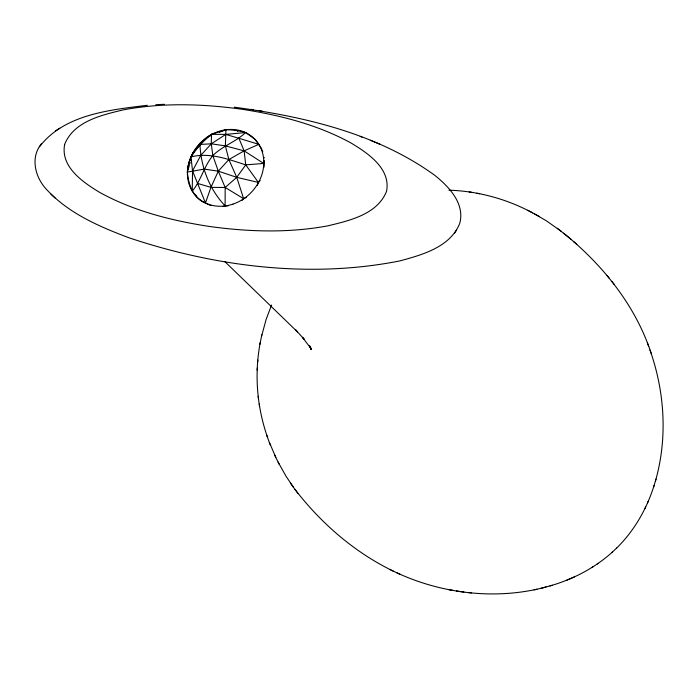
<?xml version="1.0" encoding="UTF-8"?>
<svg xmlns="http://www.w3.org/2000/svg" width="698" height="698" viewBox="0 0 698 698"><rect width="100%" height="100%" fill="white"/><g stroke="black" fill="none" stroke-linecap="round" stroke-linejoin="round"><path stroke-width="1.05" d="M228.167 205.884L225.122 205.858L225.166 187.483L218.299 171.158L212.82 155.602L211.285 143.823L211.511 134.295L225.925 129.671A22.214 4.179 3.1 0 1 237.172 130.639A22.214 4.179 3.1 0 1 245.539 132.541M260.258 342.5C256.733 360.997 256.149 380.07 258.504 398.75M257.169 370.123L257.309 367.925M257.649 362.166L257.789 360.063M264.184 160.54L264.036 167.154M261.514 336.436L266.139 319.379L271.566 305.043M259.892 344.306L261.855 334.752M260.712 147.374L255.128 139.426L245.591 132.533L225.733 134.417L211.511 134.295C198.45 143.142 188.268 155.671 187.352 172.092C188.408 183.661 192.29 196.155 203.197 202.036M655.343 481.384C667.716 438.51 664.819 391.901 649.986 350.03M191.714 156.622L192.648 153.098L199.323 145.847M190.92 159.554L190.746 160.208M190.214 162.145L189.777 163.716M189.516 164.641L189.01 166.429M188.844 167.005L188.207 169.195M188.059 169.71L187.352 172.092L204.226 169.117L218.299 171.158L236.744 177.336L258.391 182.431L260.101 180.459M616.535 548.183C634.185 530.908 646.81 508.886 654.122 485.372M653.485 487.501L656.041 479.072M257.335 185.424L258.391 182.431L245.722 164.876L244.134 150.864L238.899 138.274L225.733 134.417L211.285 143.823L200.719 155.445L192.543 170.905L192.247 191.191C201.085 180.494 203.895 166.351 212.82 155.602C222.426 145.934 235.872 141.912 245.591 132.533M644.996 508.406L645.667 506.966M647.526 502.874L648.285 501.243M39.428 146.859C64.103 114.35 109.717 109.926 147.33 105.285M41.435 143.797C29.805 157.809 35.38 178.199 47.211 190.161C69.119 213.632 99.535 226.719 129.051 237.809C215.429 266.671 309.807 278.703 399.762 260.939C422.124 254.857 450.489 247.109 459.799 223.186C465.034 203.519 448.779 186.514 434.697 175.268C376.597 133.257 304.206 116.575 234.266 107.187M454.59 233.045L456.605 230.043M210.962 205.526A22.214 14.388 31.8 0 1 205.474 202.961L192.543 170.905L190.955 156.902L199.933 144.434L211.511 134.295M225.122 205.858C209.417 189.394 200.928 167.023 199.933 144.434L211.285 143.823L225.367 145.873L244.134 150.864L263.696 163.437L245.722 164.876L236.744 177.336L225.166 187.483L210.944 187.361L197.778 183.495M202.211 142.662L207.419 136.86L211.136 135.499M201.251 143.727L200.291 144.791M201.495 143.456L201.975 142.933M199.567 145.585L200.047 145.053M549.937 585.945C572.875 579.323 594.705 568.102 612.451 552.005M612.181 552.275L616.639 548.061M241.796 200.588L243.628 198.668L246.499 197.351M592.192 567.3L593.23 566.619M597.314 563.923L598.177 563.356M55.386 130.936L59.758 128.214M566.776 580.169L574.445 576.871M223.072 130.866L225.925 129.671L225.367 145.873L228.865 159.545L236.744 177.336L243.628 198.668L225.166 187.483M222.287 131.18L221.205 131.617M220.359 131.957L219.495 132.297M546.063 587.009C516.93 594.853 486.105 595.822 456.379 590.979M552.362 585.256L540.819 588.327M534.136 589.862L536.954 589.234M190.955 156.902C209.627 152.173 228.124 159.214 245.722 164.876M155.811 104.7L164.431 104.307M448.936 190.179C478.06 191.121 506.94 199.009 532.565 212.864M463.943 592.07C440.822 589.156 418.154 582.638 396.996 572.884M467.616 592.497L471.307 592.951M250.844 109.333L253.522 109.734M259.01 110.589L261.951 111.034M448.893 589.688L452.749 590.334M469.222 191.924L471.857 192.378M476.978 193.259L479.683 193.721M238.899 138.274L258.792 144.338L244.134 150.864L228.865 159.545L218.299 171.158L210.944 187.361L205.456 202.996L203.397 202.141M360.168 136.433L362.009 137.131M370.341 140.307L380.209 144.373M295.01 489.446C321.193 523.439 354.741 552.554 393.541 571.243M389.877 569.542L400.6 574.559M534.677 214.016L546.368 220.812L561.131 231.221M527.714 210.255L539.589 216.65M563.556 233.141C602.61 264.708 635.616 305.497 651.321 353.729M557.292 228.246L570.807 239.117M573.416 241.395L576.81 244.379M50.875 194.053L55.081 197.962M237.128 130.648L237.913 131.399M224.939 261.68L297.523 331.943L295.551 329.77L304.389 339.472L302.4 337.282L310.732 348.206L309.179 345.458L311.09 348.93L309.668 346.042L311.238 349.41L309.947 346.374L311.16 349.611L310.008 346.435M606.867 275.3L609.319 278.354M611.876 281.486L614.319 284.514M278.083 462.067L286.075 476.298L293.422 487.239M290.368 483.007L298.09 493.713M260.886 147.688L261.384 148.622M269.358 442.358L275.841 457.478M261.541 148.936L262.143 150.201M274.584 454.965L279.357 464.624M262.544 151.143L262.788 151.78M258.164 396.228C260.04 412.954 264.202 429.392 270.344 445.054M266.662 434.95L267.622 437.585M647.334 342.735L648.695 346.513M259.246 404.011L259.604 406.611M264.141 157.364L264.193 157.966M225.079 205.814A22.214 14.388 31.8 0 1 222.775 206.556M196.696 196.382A40.938 35.485 -46.2 0 1 195.614 194.89M64.652 144.416C60.255 167.136 83.42 182.614 100.224 192.709C133.859 211.119 171.577 220.647 209.252 226.431C248.505 231.893 288.754 233.141 327.859 225.838C349.515 220.612 377.444 214.373 386.561 191.269C390.959 168.55 367.794 153.071 350.989 142.985C317.354 124.576 279.645 115.048 241.962 109.263C202.708 103.801 162.459 102.554 123.363 109.856C101.707 115.083 73.77 121.321 64.652 144.416M232.975 204.113A40.938 35.485 -46.2 0 0 254.377 138.719A40.938 35.485 -46.2 0 0 189.472 160.706A40.938 35.485 -46.2 0 0 232.975 204.113"/></g></svg>
